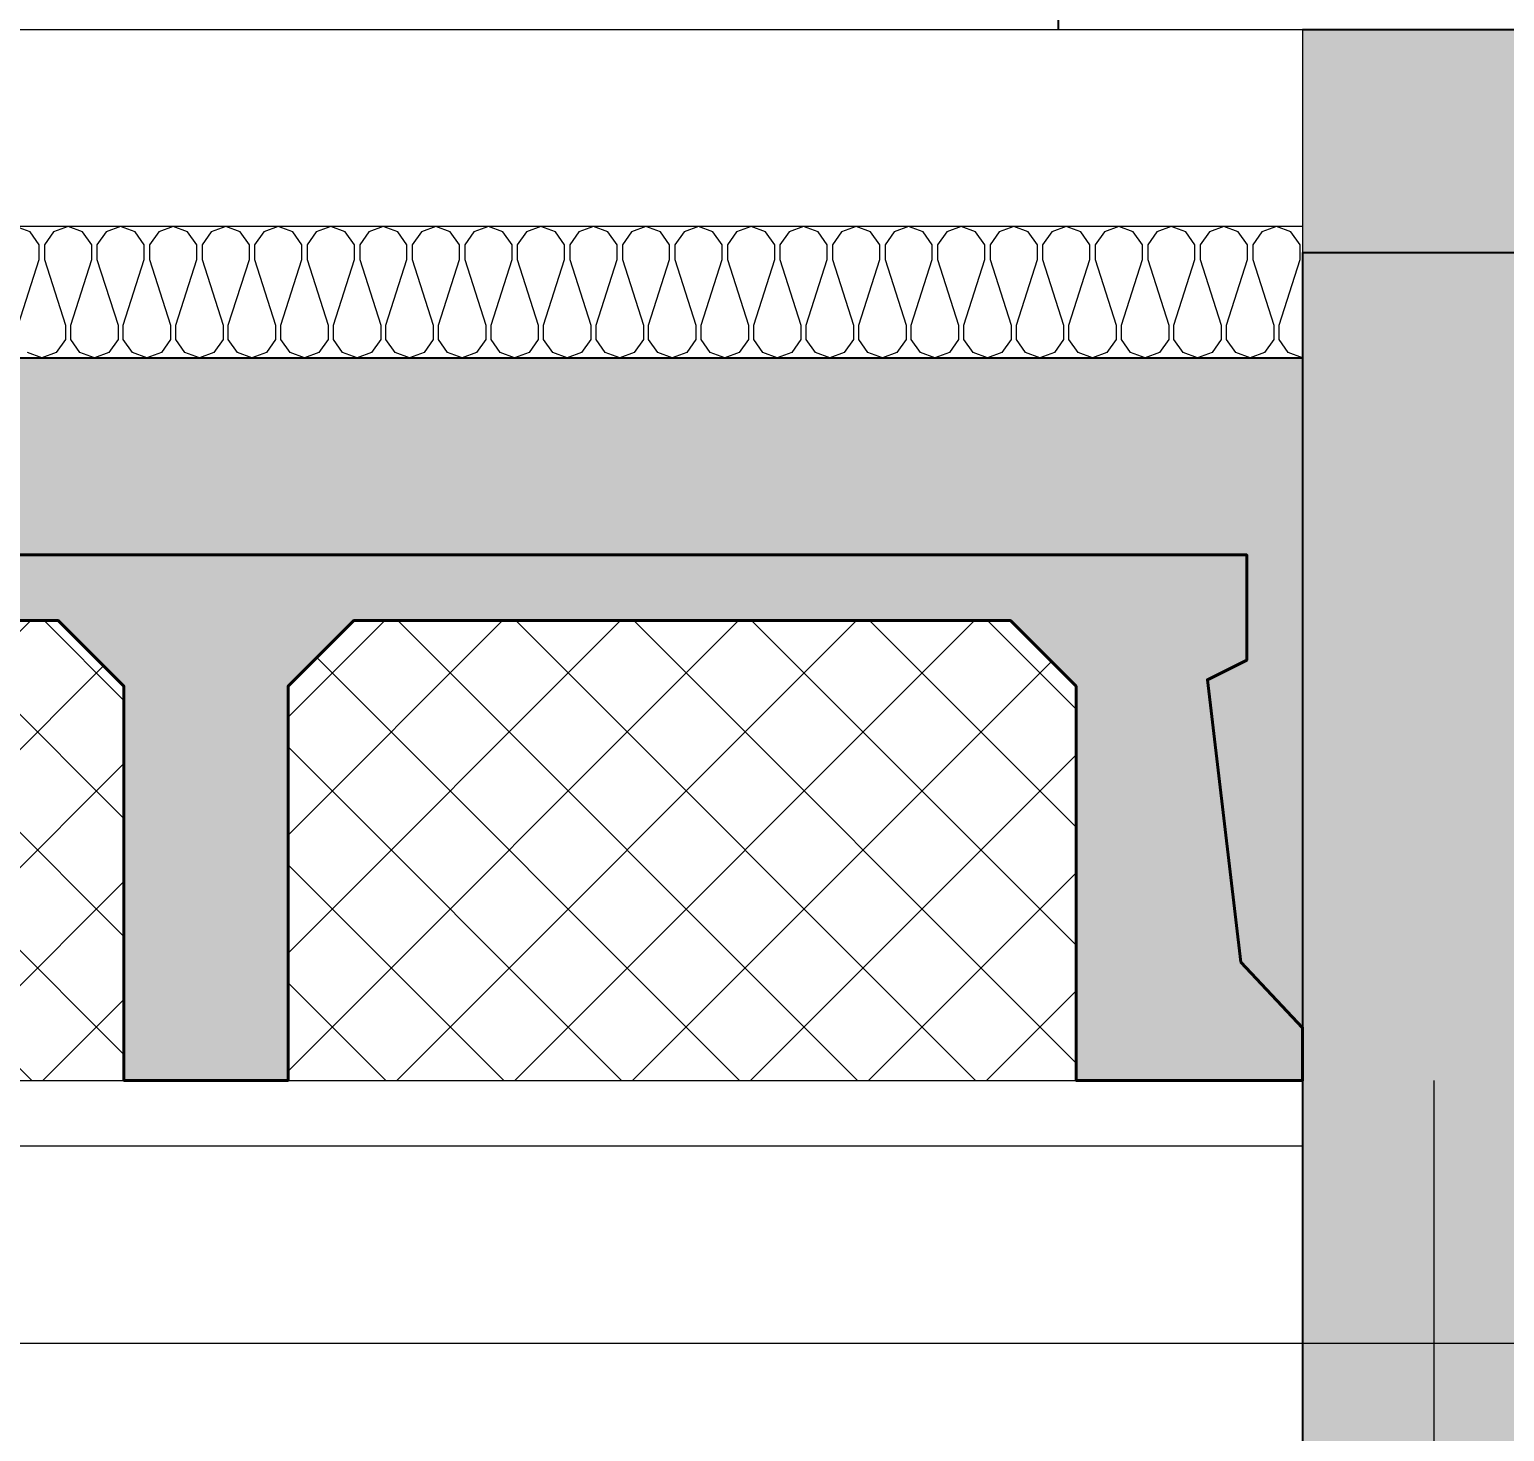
# Model space of a CAD drawing. Header units: millimetres. Extents: x 0 to 420000, y 0 to 297000.
# Drawn here: x 187343 to 188466, y 33383 to 34450 of the extents above; entities that cross this region are included whole.
import ezdxf
from ezdxf.enums import TextEntityAlignment as Align

# ---------------------------------------------------------------- set-up
doc = ezdxf.new("R2010")
doc.units = ezdxf.units.MM
doc.linetypes.add('0731_main_plan$0$form_$0$y-Landschaft$0$_$1$20120914_Verkehrsflächen_Grün$0$20120628_xref - Gammel$1$3_H-GL_F1_U3 - Default$0${ Offset Lines }', pattern=[0])
doc.linetypes.add('CEN', pattern=[62, 60, -1, 0, -1])
doc.layers.add('[0]', color=255, linetype='Continuous')
doc.layers.add('A-CONC-SOLD', color=253, linetype='CEN')
for name, color, linetype, lineweight in [('A-AXIS-LINE', 1, 'CEN', 15), ('A-CONC-LIN1', 2, 'Continuous', 40), ('A-CONC-LIN2', 7, 'Continuous', 25), ('A-ELEV-LIN2', 7, 'Continuous', 25), ('A-WAXM-PANL', 6, 'Continuous', 20), ('A-XXXX-INSL1', 15, 'Continuous', 18), ('A-XXXX-INSL2', 8, 'Continuous', 18)]:
    doc.layers.add(name, color=color, linetype=linetype, lineweight=lineweight)
doc.layers.add('A-XXXX-NPLT', color=144, linetype='Continuous', lineweight=15, plot=False)
doc.styles.add('맑은고딕', font='')
doc.styles.get('맑은고딕').set_extended_font_data('Malgun Gothic')

# ---------------------------------------------------------------- blocks, each defined once
blk = doc.blocks.new('axis(211208)')
at = {"layer": 'A-AXIS-LINE', "ltscale": 1000}
for p, q in [((4631788.1, -431118.7), (4955413.1, -431118.7)), ((4631788.1, -432118.7), (4955413.1, -432118.7))]:
    blk.add_line(p, q, dxfattribs=at)
blk = doc.blocks.new('PS2')
at = {"layer": 'A-CONC-SOLD'}
h = blk.add_hatch(color=256, dxfattribs=at)
h.dxf.hatch_style = 1
h.paths.add_polyline_path([(1197.5, 0), (-1197.5, 0), (-1197.5, -510), (-1150.5, -460), (-1125, -245), (-1155, -230), (-1155, -150), (1155, -150), (1155, -230), (1125, -245), (1150.5, -460), (1197.5, -510)])
h = blk.add_hatch(color=256, dxfattribs=at)
h.dxf.hatch_style = 1
h.paths.add_polyline_path([(-1150.5, -460), (-1197.5, -510), (-1197.5, -550), (-1025, -550), (-1025, -510), (-1025, -250), (-975, -200), (-475, -200), (-425, -250), (-425, -510), (-425, -550), (-300, -550), (-300, -510), (-300, -250), (-250, -200), (250, -200), (300, -250), (300, -510), (300, -550), (425, -550), (425, -510), (425, -250), (475, -200), (975, -200), (1025, -250), (1025, -510), (1025, -550), (1197.5, -550), (1197.5, -510), (1150.5, -460), (1125, -245), (1155, -230), (1155, -150), (-1155, -150), (-1155, -230), (-1125, -245)])
at = {"layer": 'A-XXXX-INSL2'}
h = blk.add_hatch(dxfattribs=at)
h.set_pattern_fill('ANSI37', color=256, scale=20)
h.set_pattern_definition([(45, (-289951.5, -41968), (-44.90128, 44.90128), []), (135, (-289951.5, -41968), (-44.90128, -44.90128), [])])
h.paths.add_polyline_path([(-975, -200), (-1025, -250), (-1025, -510), (-1025, -550), (-425, -550), (-425, -510), (-425, -250), (-475, -200)])
h.paths.add_polyline_path([(-250, -200), (-300, -250), (-300, -510), (-300, -550), (300, -550), (300, -510), (300, -250), (250, -200)])
h.paths.add_polyline_path([(425, -510), (425, -550), (1025, -550), (1025, -510), (1025, -250), (975, -200), (475, -200), (425, -250)])
at = {"layer": 'A-CONC-LIN1', "color": 2, "linetype": '0731_main_plan$0$form_$0$y-Landschaft$0$_$1$20120914_Verkehrsflächen_Grün$0$20120628_xref - Gammel$1$3_H-GL_F1_U3 - Default$0${ Offset Lines }'}
blk.add_lwpolyline([(-1155, -150), (1155, -150), (1155, -230), (1125, -245), (1150.5, -460), (1197.5, -510), (1197.5, -550), (1025, -550), (1025, -510), (1025, -510), (1025, -250), (975, -200), (475, -200), (425, -250), (425, -510), (425, -510), (425, -550), (300, -550), (300, -510), (300, -510), (300, -250), (250, -200), (-250, -200)], dxfattribs=at)
at = {"layer": 'A-CONC-LIN2'}
blk.add_line((-1197.5, 0), (1197.5, 0), dxfattribs=at)
at = {"layer": 'A-XXXX-NPLT'}
for p, q in [((-300, -550), (300, -550)), ((425, -550), (1025, -550))]:
    blk.add_line(p, q, dxfattribs=at)
blk = doc.blocks.new('PG12')
at = {"layer": 'A-CONC-SOLD'}
h = blk.add_hatch(color=256, dxfattribs=at)
h.dxf.hatch_style = 1
h.paths.add_polyline_path([(275, 2280), (475, 2280), (475, 1300), (275, 1300)], flags=17)
h.paths.add_polyline_path([(275, 1300), (475, 1300), (475, 0), (-375, 0), (-375, 630), (-225, 630), (-225, 1150), (5, 1150), (45, 250), (225, 250), (275, 350)])
h.paths.add_polyline_path([(-225, 2450), (475, 2450), (475, 2280), (275, 2280), (275, 1300), (275, 350), (225, 250), (45, 250), (5, 1150), (-225, 1150)])
at = {"color": 2, "ltscale": 2}
for points in [[(275, 2280), (475, 2280), (475, 1300), (275, 1300)], [(-225, 1150), (-225, 630), (-375, 630), (-375, 0), (475, 0), (475, 1300), (275, 1300), (275, 350), (225, 250), (45, 250), (5, 1150)]]:
    blk.add_lwpolyline(points, close=True, dxfattribs=at)
at = {"layer": 'A-ELEV-LIN2'}
blk.add_lwpolyline([(475, 2450), (-225, 2450), (-225, 1150)], dxfattribs=at)
at = {"layer": 'A-XXXX-NPLT'}
blk.add_lwpolyline([(475, 0), (-375, 0), (-375, 630), (-225, 630), (-225, 2450), (475, 2450)], close=True, dxfattribs=at)
at = {"layer": 'A-XXXX-NPLT', "style": '맑은고딕'}
blk.add_text('PG12(750X2450)', height=50, dxfattribs=at).set_placement((0, 69.9), align=Align.MIDDLE)
blk = doc.blocks.new('오버헤드도어(저온3)(211208)')
at = {"layer": 'A-WAXM-PANL'}
blk.add_lwpolyline([(600, 9200), (600, 2600), (700, 2600), (700, 9200)], dxfattribs=at)
blk = doc.blocks.new('지하2층')
at = {"layer": 'A-XXXX-INSL1'}
blk.add_lwpolyline([(4758623.8, -391968.7), (4741073.8, -391968.7)], dxfattribs=at)
at = {"layer": 'A-XXXX-INSL2'}
blk.add_line((4758623.8, -391268.7), (4681723.8, -391268.7), dxfattribs=at)
for points in [[(4758623.8, -391368.7), (4758612.8, -391364.7), (4758605.8, -391354.7), (4758605.8, -391343.7), (4758621.8, -391293.7), (4758621.8, -391282.7), (4758614.8, -391272.7), (4758603.8, -391268.7), (4758592.8, -391272.7), (4758585.8, -391282.7), (4758585.8, -391293.7), (4758601.8, -391343.7), (4758601.8, -391354.7), (4758594.8, -391364.7), (4758583.8, -391368.7), (4758572.8, -391364.7), (4758565.8, -391354.7), (4758565.8, -391343.7), (4758581.8, -391293.7), (4758581.8, -391282.7), (4758574.8, -391272.7), (4758563.8, -391268.7), (4758552.8, -391272.7), (4758545.8, -391282.7), (4758545.8, -391293.7), (4758561.8, -391343.7), (4758561.8, -391354.7), (4758554.8, -391364.7), (4758543.8, -391368.7), (4758532.8, -391364.7), (4758525.8, -391354.7), (4758525.8, -391343.7), (4758541.8, -391293.7), (4758541.8, -391282.7), (4758534.8, -391272.7), (4758523.8, -391268.7), (4758512.8, -391272.7), (4758505.8, -391282.7), (4758505.8, -391293.7), (4758521.8, -391343.7), (4758521.8, -391354.7), (4758514.8, -391364.7), (4758503.8, -391368.7), (4758492.8, -391364.7), (4758485.8, -391354.7), (4758485.8, -391343.7), (4758501.8, -391293.7), (4758501.8, -391282.7), (4758494.8, -391272.7), (4758483.8, -391268.7), (4758472.8, -391272.7), (4758465.8, -391282.7), (4758465.8, -391293.7), (4758481.8, -391343.7), (4758481.8, -391354.7), (4758474.8, -391364.7), (4758463.8, -391368.7), (4758452.8, -391364.7), (4758445.8, -391354.7), (4758445.8, -391343.7), (4758461.8, -391293.7), (4758461.8, -391282.7), (4758454.8, -391272.7), (4758443.8, -391268.7), (4758432.8, -391272.7), (4758425.8, -391282.7), (4758425.8, -391293.7), (4758441.8, -391343.7), (4758441.8, -391354.7), (4758434.8, -391364.7), (4758423.8, -391368.7), (4758412.8, -391364.7), (4758405.8, -391354.7), (4758405.8, -391343.7), (4758421.8, -391293.7), (4758421.8, -391282.7), (4758414.8, -391272.7), (4758403.8, -391268.7), (4758392.8, -391272.7), (4758385.8, -391282.7), (4758385.8, -391293.7), (4758401.8, -391343.7), (4758401.8, -391354.7), (4758394.8, -391364.7), (4758383.8, -391368.7), (4758372.8, -391364.7), (4758365.8, -391354.7), (4758365.8, -391343.7), (4758381.8, -391293.7), (4758381.8, -391282.7), (4758374.8, -391272.7), (4758363.8, -391268.7), (4758352.8, -391272.7), (4758345.8, -391282.7), (4758345.8, -391293.7), (4758361.8, -391343.7), (4758361.8, -391354.7), (4758354.8, -391364.7), (4758343.8, -391368.7), (4758332.8, -391364.7), (4758325.8, -391354.7), (4758325.8, -391343.7), (4758341.8, -391293.7), (4758341.8, -391282.7), (4758334.8, -391272.7), (4758323.8, -391268.7), (4758312.8, -391272.7), (4758305.8, -391282.7), (4758305.8, -391293.7), (4758321.8, -391343.7), (4758321.8, -391354.7), (4758314.8, -391364.7), (4758303.8, -391368.7), (4758292.8, -391364.7), (4758285.8, -391354.7), (4758285.8, -391343.7), (4758301.8, -391293.7), (4758301.8, -391282.7), (4758294.8, -391272.7), (4758283.8, -391268.7), (4758272.8, -391272.7), (4758265.8, -391282.7), (4758265.8, -391293.7), (4758281.8, -391343.7), (4758281.8, -391354.7), (4758274.8, -391364.7), (4758263.8, -391368.7), (4758252.8, -391364.7), (4758245.8, -391354.7), (4758245.8, -391343.7), (4758261.8, -391293.7), (4758261.8, -391282.7), (4758254.8, -391272.7), (4758243.8, -391268.7), (4758232.8, -391272.7), (4758225.8, -391282.7), (4758225.8, -391293.7), (4758241.8, -391343.7), (4758241.8, -391354.7), (4758234.8, -391364.7), (4758223.8, -391368.7), (4758212.8, -391364.7), (4758205.8, -391354.7), (4758205.8, -391343.7), (4758221.8, -391293.7), (4758221.8, -391282.7), (4758214.8, -391272.7), (4758203.8, -391268.7), (4758192.8, -391272.7), (4758185.8, -391282.7), (4758185.8, -391293.7), (4758201.8, -391343.7), (4758201.8, -391354.7), (4758194.8, -391364.7), (4758183.8, -391368.7), (4758172.8, -391364.7), (4758165.8, -391354.7), (4758165.8, -391343.7), (4758181.8, -391293.7), (4758181.8, -391282.7), (4758174.8, -391272.7), (4758163.8, -391268.7), (4758152.8, -391272.7), (4758145.8, -391282.7), (4758145.8, -391293.7), (4758161.8, -391343.7), (4758161.8, -391354.7), (4758154.8, -391364.7), (4758143.8, -391368.7), (4758132.8, -391364.7), (4758125.8, -391354.7), (4758125.8, -391343.7), (4758141.8, -391293.7), (4758141.8, -391282.7), (4758134.8, -391272.7), (4758123.8, -391268.7), (4758112.8, -391272.7), (4758105.8, -391282.7), (4758105.8, -391293.7), (4758121.8, -391343.7), (4758121.8, -391354.7), (4758114.8, -391364.7), (4758103.8, -391368.7), (4758092.8, -391364.7), (4758085.8, -391354.7), (4758085.8, -391343.7), (4758101.8, -391293.7), (4758101.8, -391282.7), (4758094.8, -391272.7), (4758083.8, -391268.7), (4758072.8, -391272.7), (4758065.8, -391282.7), (4758065.8, -391293.7), (4758081.8, -391343.7), (4758081.8, -391354.7), (4758074.8, -391364.7), (4758063.8, -391368.7), (4758052.8, -391364.7), (4758045.8, -391354.7), (4758045.8, -391343.7), (4758061.8, -391293.7), (4758061.8, -391282.7), (4758054.8, -391272.7), (4758043.8, -391268.7), (4758032.8, -391272.7), (4758025.8, -391282.7), (4758025.8, -391293.7), (4758041.8, -391343.7), (4758041.8, -391354.7), (4758034.8, -391364.7), (4758023.8, -391368.7), (4758012.8, -391364.7), (4758005.8, -391354.7), (4758005.8, -391343.7), (4758021.8, -391293.7), (4758021.8, -391282.7), (4758014.8, -391272.7), (4758003.8, -391268.7), (4757992.8, -391272.7), (4757985.8, -391282.7), (4757985.8, -391293.7), (4758001.8, -391343.7), (4758001.8, -391354.7), (4757994.8, -391364.7), (4757983.8, -391368.7), (4757972.8, -391364.7), (4757965.8, -391354.7), (4757965.8, -391343.7), (4757981.8, -391293.7), (4757981.8, -391282.7), (4757974.8, -391272.7), (4757963.8, -391268.7), (4757952.8, -391272.7), (4757945.8, -391282.7), (4757945.8, -391293.7), (4757961.8, -391343.7), (4757961.8, -391354.7), (4757954.8, -391364.7), (4757943.8, -391368.7), (4757932.8, -391364.7), (4757925.8, -391354.7), (4757925.8, -391343.7), (4757941.8, -391293.7), (4757941.8, -391282.7), (4757934.8, -391272.7), (4757923.8, -391268.7), (4757912.8, -391272.7), (4757905.8, -391282.7), (4757905.8, -391293.7), (4757921.8, -391343.7), (4757921.8, -391354.7), (4757914.8, -391364.7), (4757903.8, -391368.7), (4757892.8, -391364.7), (4757885.8, -391354.7), (4757885.8, -391343.7), (4757901.8, -391293.7), (4757901.8, -391282.7), (4757894.8, -391272.7), (4757883.8, -391268.7), (4757872.8, -391272.7), (4757865.8, -391282.7), (4757865.8, -391293.7), (4757881.8, -391343.7), (4757881.8, -391354.7), (4757874.8, -391364.7), (4757863.8, -391368.7), (4757852.8, -391364.7), (4757845.8, -391354.7), (4757845.8, -391343.7), (4757861.8, -391293.7), (4757861.8, -391282.7), (4757854.8, -391272.7), (4757843.8, -391268.7), (4757832.8, -391272.7), (4757825.8, -391282.7), (4757825.8, -391293.7), (4757841.8, -391343.7), (4757841.8, -391354.7), (4757834.8, -391364.7), (4757823.8, -391368.7), (4757812.8, -391364.7), (4757805.8, -391354.7), (4757805.8, -391343.7), (4757821.8, -391293.7), (4757821.8, -391282.7), (4757814.8, -391272.7), (4757803.8, -391268.7), (4757792.8, -391272.7), (4757785.8, -391282.7), (4757785.8, -391293.7), (4757801.8, -391343.7), (4757801.8, -391354.7), (4757794.8, -391364.7), (4757783.8, -391368.7), (4757772.8, -391364.7), (4757765.8, -391354.7), (4757765.8, -391343.7), (4757781.8, -391293.7), (4757781.8, -391282.7), (4757774.8, -391272.7), (4757763.8, -391268.7), (4757752.8, -391272.7), (4757745.8, -391282.7), (4757745.8, -391293.7), (4757761.8, -391343.7), (4757761.8, -391354.7), (4757754.8, -391364.7), (4757743.8, -391368.7), (4757732.8, -391364.7), (4757725.8, -391354.7), (4757725.8, -391343.7), (4757741.8, -391293.7), (4757741.8, -391282.7), (4757734.8, -391272.7), (4757723.8, -391268.7), (4757712.8, -391272.7), (4757705.8, -391282.7), (4757705.8, -391293.7), (4757721.8, -391343.7), (4757721.8, -391354.7), (4757714.8, -391364.7), (4757703.8, -391368.7), (4757692.8, -391364.7), (4757685.8, -391354.7), (4757685.8, -391343.7), (4757701.8, -391293.7), (4757701.8, -391282.7), (4757694.8, -391272.7), (4757683.8, -391268.7), (4757672.8, -391272.7), (4757665.8, -391282.7), (4757665.8, -391293.7), (4757681.8, -391343.7), (4757681.8, -391354.7), (4757674.8, -391364.7), (4757663.8, -391368.7), (4757652.8, -391364.7)], [(4757645.8, -391343.7), (4757661.8, -391293.7), (4757661.8, -391282.7), (4757654.8, -391272.7), (4757643.8, -391268.7)]]:
    blk.add_lwpolyline(points, dxfattribs=at)
at = {"xscale": -1}
for name, p in [('PG12', (4759098.8, -393568.7)), ('오버헤드도어(저온3)(211208)', (4759323.8, -401118.7))]:
    blk.add_blockref(name, p, dxfattribs=at)
blk.add_blockref('PS2', (4757426.3, -391368.7))
blk = doc.blocks.new('냉동오버헤드(220321)')
at = {"layer": '[0]', "color": 4}
blk.add_line((-86, -0.5, 14.1), (-111, 2997.9, 14.1), dxfattribs=at)
blk = doc.blocks.new('오버헤드도어(저온2)(220321)')
at = {"xscale": -1}
blk.add_blockref('냉동오버헤드(220321)', (800, 0, -14.1), dxfattribs=at)
blk = doc.blocks.new('냉동층(220321)')
at = {"xscale": -1}
blk.add_blockref('오버헤드도어(저온2)(220321)', (4759323.8, -411118.7), dxfattribs=at)

msp = doc.modelspace()

# ---------------------------------------------------------------- block references
for name, p in [('냉동층(220321)', (-4570311.3, 445568.7)), ('지하2층', (-4570311.3, 425568.7))]:
    msp.add_blockref(name, p)
at = {"layer": 'A-AXIS-LINE'}
msp.add_blockref('axis(211208)', (-4581588.1, 465568.7), dxfattribs=at)

doc.saveas('drawing.dxf')
